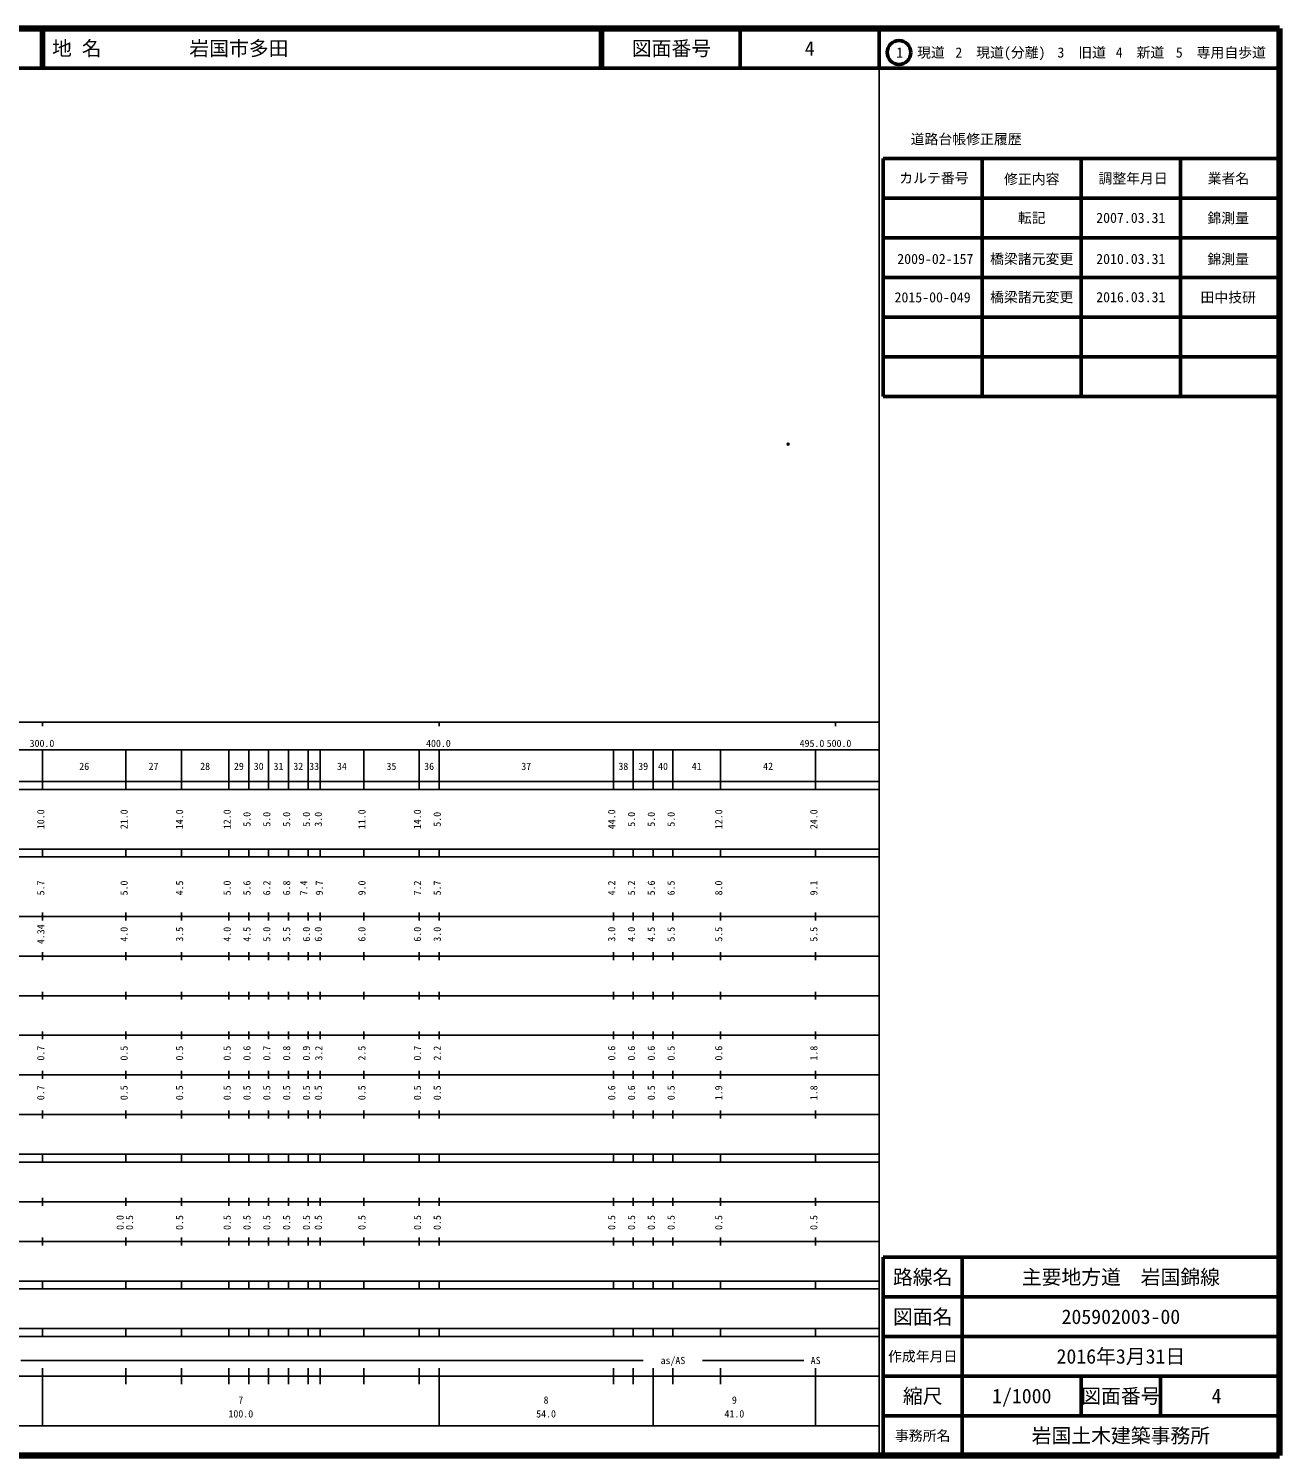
# Model space of a CAD drawing. Units: millimetres on the paper. Extents: x 40 to 680, y 20 to 380.
# Drawn here: x 364.5 to 680, y 20 to 380 of the extents above; entities that cross this region are included whole.
import ezdxf
from ezdxf.enums import TextEntityAlignment as Align

# ---------------------------------------------------------------- set-up
doc = ezdxf.new("R2010")
doc.units = ezdxf.units.MM
doc.header["$PDMODE"] = 32
doc.header["$PDSIZE"] = 0.5
doc.layers.add('M-OTRS', color=6, linetype='Continuous')
doc.layers.add('M-TTL-TXT', color=7, linetype='Continuous')
for name, color, linetype, lineweight in [('M-TTL', 2, 'Continuous', 140), ('M-TTL-BAND', 7, 'Continuous', 25), ('M-TTL-FRAM', 2, 'Continuous', 50), ('M-TTL-LINE', 7, 'Continuous', 50)]:
    doc.layers.add(name, color=color, linetype=linetype, lineweight=lineweight)
doc.styles.add('ＭＳ ゴシック', font='')
doc.styles.get('ＭＳ ゴシック').set_extended_font_data('MS Gothic')

msp = doc.modelspace()

# ---------------------------------------------------------------- linework, layer by layer
at = {"layer": 'M-OTRS'}
msp.add_point((556.043, 275.119), dxfattribs=at)
at = {"layer": 'M-TTL'}
for p, q in [((680, 380), (40, 380)), ((680, 20), (680, 380)), ((40, 20), (680, 20))]:
    msp.add_line(p, q, dxfattribs=at)
at = {"layer": 'M-TTL-BAND'}
for p, q in [((579, 20), (579, 370)), ((40, 205), (579, 205)), ((368, 205), (368, 204)), ((468, 205), (468, 204)), ((568, 205), (568, 204)), ((68, 198), (579, 198)), ((368, 188), (368, 198)), ((389, 188), (389, 198)), ((403, 188), (403, 198)), ((415, 188), (415, 198)), ((420, 188), (420, 198)), ((425, 188), (425, 198)), ((430, 188), (430, 198)), ((435, 188), (435, 198)), ((438, 188), (438, 198)), ((449, 188), (449, 198)), ((463, 188), (463, 198)), ((468, 188), (468, 198)), ((512, 188), (512, 198)), ((517, 188), (517, 198)), ((522, 188), (522, 198)), ((527, 188), (527, 198)), ((539, 188), (539, 198)), ((563, 188), (563, 198)), ((40, 190), (579, 190)), ((40, 188), (579, 188)), ((40, 173), (579, 173)), ((368, 171), (368, 173)), ((389, 171), (389, 173)), ((403, 171), (403, 173)), ((415, 171), (415, 173)), ((420, 171), (420, 173)), ((425, 171), (425, 173)), ((430, 171), (430, 173)), ((435, 171), (435, 173)), ((438, 171), (438, 173)), ((449, 171), (449, 173)), ((463, 171), (463, 173)), ((468, 171), (468, 173)), ((512, 171), (512, 173)), ((517, 171), (517, 173)), ((522, 171), (522, 173)), ((527, 171), (527, 173)), ((539, 171), (539, 173)), ((563, 171), (563, 173)), ((40, 171), (579, 171)), ((40, 156), (579, 156)), ((368, 155), (368, 157)), ((389, 155), (389, 157)), ((403, 155), (403, 157)), ((415, 155), (415, 157)), ((420, 155), (420, 157)), ((425, 155), (425, 157)), ((430, 155), (430, 157)), ((435, 155), (435, 157)), ((438, 155), (438, 157)), ((449, 155), (449, 157)), ((463, 155), (463, 157)), ((468, 155), (468, 157)), ((512, 155), (512, 157)), ((517, 155), (517, 157)), ((522, 155), (522, 157)), ((527, 155), (527, 157)), ((539, 155), (539, 157)), ((563, 155), (563, 157)), ((46, 146), (579, 146)), ((368, 145), (368, 147)), ((389, 145), (389, 147)), ((403, 145), (403, 147)), ((415, 145), (415, 147)), ((420, 145), (420, 147)), ((425, 145), (425, 147)), ((430, 145), (430, 147)), ((435, 145), (435, 147)), ((438, 145), (438, 147)), ((449, 145), (449, 147)), ((463, 145), (463, 147)), ((468, 145), (468, 147)), ((512, 145), (512, 147)), ((517, 145), (517, 147)), ((522, 145), (522, 147)), ((527, 145), (527, 147)), ((539, 145), (539, 147)), ((563, 145), (563, 147)), ((368, 135), (368, 137)), ((389, 135), (389, 137)), ((403, 135), (403, 137)), ((415, 135), (415, 137)), ((420, 135), (420, 137)), ((425, 135), (425, 137)), ((430, 135), (430, 137)), ((435, 135), (435, 137)), ((438, 135), (438, 137)), ((449, 135), (449, 137)), ((463, 135), (463, 137)), ((468, 135), (468, 137)), ((512, 135), (512, 137)), ((517, 135), (517, 137)), ((522, 135), (522, 137)), ((527, 135), (527, 137)), ((539, 135), (539, 137)), ((563, 135), (563, 137)), ((52, 136), (579, 136)), ((46, 126), (579, 126)), ((368, 125), (368, 127)), ((389, 125), (389, 127)), ((403, 125), (403, 127)), ((415, 125), (415, 127)), ((420, 125), (420, 127)), ((425, 125), (425, 127)), ((430, 125), (430, 127)), ((435, 125), (435, 127)), ((438, 125), (438, 127)), ((449, 125), (449, 127)), ((463, 125), (463, 127)), ((468, 125), (468, 127)), ((512, 125), (512, 127)), ((517, 125), (517, 127)), ((522, 125), (522, 127)), ((527, 125), (527, 127)), ((539, 125), (539, 127)), ((563, 125), (563, 127)), ((52, 116), (579, 116)), ((368, 115), (368, 117)), ((389, 115), (389, 117)), ((403, 115), (403, 117)), ((415, 115), (415, 117)), ((420, 115), (420, 117)), ((425, 115), (425, 117)), ((430, 115), (430, 117)), ((435, 115), (435, 117)), ((438, 115), (438, 117)), ((449, 115), (449, 117)), ((463, 115), (463, 117)), ((468, 115), (468, 117)), ((512, 115), (512, 117)), ((517, 115), (517, 117)), ((522, 115), (522, 117)), ((527, 115), (527, 117)), ((539, 115), (539, 117)), ((563, 115), (563, 117)), ((46, 106), (579, 106)), ((368, 105), (368, 107)), ((389, 105), (389, 107)), ((403, 105), (403, 107)), ((415, 105), (415, 107)), ((420, 105), (420, 107)), ((425, 105), (425, 107)), ((430, 105), (430, 107)), ((435, 105), (435, 107)), ((438, 105), (438, 107)), ((449, 105), (449, 107)), ((463, 105), (463, 107)), ((468, 105), (468, 107)), ((512, 105), (512, 107)), ((517, 105), (517, 107)), ((522, 105), (522, 107)), ((527, 105), (527, 107)), ((539, 105), (539, 107)), ((563, 105), (563, 107)), ((40, 96), (579, 96)), ((40, 94), (579, 94)), ((368, 94), (368, 96)), ((389, 94), (389, 96)), ((403, 94), (403, 96)), ((415, 94), (415, 96)), ((420, 94), (420, 96)), ((425, 94), (425, 96)), ((430, 94), (430, 96)), ((435, 94), (435, 96)), ((438, 94), (438, 96)), ((449, 94), (449, 96)), ((463, 94), (463, 96)), ((468, 94), (468, 96)), ((512, 94), (512, 96)), ((517, 94), (517, 96)), ((522, 94), (522, 96)), ((527, 94), (527, 96)), ((539, 94), (539, 96)), ((563, 94), (563, 96)), ((49, 84), (579, 84)), ((368, 83), (368, 85)), ((389, 83), (389, 85)), ((403, 83), (403, 85)), ((415, 83), (415, 85)), ((420, 83), (420, 85)), ((425, 83), (425, 85)), ((430, 83), (430, 85)), ((435, 83), (435, 85)), ((438, 83), (438, 85)), ((449, 83), (449, 85)), ((463, 83), (463, 85)), ((468, 83), (468, 85)), ((512, 83), (512, 85)), ((517, 83), (517, 85)), ((522, 83), (522, 85)), ((527, 83), (527, 85)), ((539, 83), (539, 85)), ((563, 83), (563, 85)), ((40, 74), (579, 74)), ((368, 73), (368, 75)), ((389, 73), (389, 75)), ((403, 73), (403, 75)), ((415, 73), (415, 75)), ((420, 73), (420, 75)), ((425, 73), (425, 75)), ((430, 73), (430, 75)), ((435, 73), (435, 75)), ((438, 73), (438, 75)), ((449, 73), (449, 75)), ((463, 73), (463, 75)), ((468, 73), (468, 75)), ((512, 73), (512, 75)), ((517, 73), (517, 75)), ((522, 73), (522, 75)), ((527, 73), (527, 75)), ((539, 73), (539, 75)), ((563, 73), (563, 75)), ((40, 64), (579, 64)), ((40, 62), (579, 62)), ((368, 62), (368, 64)), ((389, 62), (389, 64)), ((403, 62), (403, 64)), ((415, 62), (415, 64)), ((420, 62), (420, 64)), ((425, 62), (425, 64)), ((430, 62), (430, 64)), ((435, 62), (435, 64)), ((438, 62), (438, 64)), ((449, 62), (449, 64)), ((463, 62), (463, 64)), ((468, 62), (468, 64)), ((512, 62), (512, 64)), ((517, 62), (517, 64)), ((522, 62), (522, 64)), ((527, 62), (527, 64)), ((539, 62), (539, 64)), ((563, 62), (563, 64)), ((40, 52), (579, 52)), ((368, 50), (368, 52)), ((389, 50), (389, 52)), ((403, 50), (403, 52)), ((415, 50), (415, 52)), ((420, 50), (420, 52)), ((425, 50), (425, 52)), ((430, 50), (430, 52)), ((435, 50), (435, 52)), ((438, 50), (438, 52)), ((449, 50), (449, 52)), ((463, 50), (463, 52)), ((468, 50), (468, 52)), ((512, 50), (512, 52)), ((517, 50), (517, 52)), ((522, 50), (522, 52)), ((527, 50), (527, 52)), ((539, 50), (539, 52)), ((563, 50), (563, 52)), ((40, 50), (579, 50)), ((362.5, 44), (519.5, 44)), ((534.5, 44), (560, 44)), ((40, 40), (579, 40)), ((368, 27.5), (368, 42)), ((389, 38), (389, 42)), ((403, 38), (403, 42)), ((415, 38), (415, 42)), ((420, 38), (420, 42)), ((425, 38), (425, 42)), ((430, 38), (430, 42)), ((435, 38), (435, 42)), ((438, 38), (438, 42)), ((449, 38), (449, 42)), ((463, 38), (463, 42)), ((468, 27.5), (468, 42)), ((512, 38), (512, 42)), ((517, 38), (517, 42)), ((522, 27.5), (522, 42)), ((527, 38), (527, 42)), ((539, 38), (539, 42)), ((563, 27.5), (563, 42)), ((68, 27.5), (579, 27.5))]:
    msp.add_line(p, q, dxfattribs=at)
at = {"layer": 'M-TTL-FRAM'}
for p, q in [((580, 347.197), (580, 287.197)), ((580, 347.197), (680, 347.197)), ((580, 287.197), (680, 287.197)), ((680, 70), (580, 70)), ((580, 70), (580, 20))]:
    msp.add_line(p, q, dxfattribs=at)
at = {"layer": 'M-TTL-LINE'}
for p, q in [((367.75, 380), (367.75, 370)), ((368.25, 380), (368.25, 370)), ((508.747, 380), (508.747, 370)), ((509.247, 380), (509.247, 370)), ((543.997, 380), (543.997, 370)), ((579, 380), (579, 370)), ((40, 370), (680, 370)), ((605, 347.197), (605, 287.197)), ((630, 347.197), (630, 287.197)), ((655, 347.197), (655, 287.197)), ((580, 337.197), (680, 337.197)), ((580, 327.197), (680, 327.197)), ((580, 317.197), (680, 317.197)), ((580, 307.197), (680, 307.197)), ((580, 297.197), (680, 297.197)), ((600, 70), (600, 20)), ((680, 60), (580, 60)), ((680, 50), (580, 50)), ((680, 40), (580, 40)), ((630, 40), (630, 30)), ((650, 40), (650, 30)), ((680, 30), (580, 30))]:
    msp.add_line(p, q, dxfattribs=at)
msp.add_circle((584.031, 373.958), 3, dxfattribs=at)

# ---------------------------------------------------------------- texts
at = {"layer": 'M-TTL-BAND', "style": 'ＭＳ ゴシック'}
for s, p in [('300.0', (367.844, 198.195)), ('400.0', (467.844, 198.195)), ('495.0', (562.079, 198.195)), ('500.0', (568.897, 198.195)), ('26', (378.5, 192.405)), ('27', (396, 192.405)), ('28', (409, 192.405)), ('29', (417.5, 192.405)), ('30', (422.5, 192.405)), ('31', (427.5, 192.405)), ('32', (432.5, 192.405)), ('33', (436.5, 192.405)), ('34', (443.5, 192.405)), ('35', (456, 192.405)), ('36', (465.5, 192.405)), ('37', (490, 192.405)), ('38', (514.5, 192.405)), ('39', (519.5, 192.405)), ('40', (524.5, 192.405)), ('41', (533, 192.405)), ('42', (551, 192.405)), ('as/AS', (527, 42.5)), ('AS', (563, 42.5)), ('7', (418, 32.523)), ('8', (495, 32.523)), ('9', (542.5, 32.523)), ('100.0', (418, 29.033)), ('54.0', (495, 29.033)), ('41.0', (542.5, 29.033))]:
    msp.add_text(s, height=1.833, dxfattribs=at).set_placement(p, align=Align.BOTTOM_CENTER)
for s, p in [('10.0', (369, 180.5)), ('21.0', (390, 180.5)), ('14.0', (404, 180.5)), ('12.0', (416, 180.5)), ('5.0', (421, 180.5)), ('5.0', (426, 180.5)), ('5.0', (431, 180.5)), ('5.0', (436, 180.5)), ('3.0', (439, 180.5)), ('11.0', (450, 180.5)), ('14.0', (464, 180.5)), ('5.0', (469, 180.5)), ('44.0', (513, 180.5)), ('5.0', (518, 180.5)), ('5.0', (523, 180.5)), ('5.0', (528, 180.5)), ('12.0', (540, 180.5)), ('24.0', (564, 180.5)), ('5.7', (369, 163.174)), ('5.0', (390, 163.174)), ('4.5', (404, 163.174)), ('5.0', (416, 163.174)), ('5.6', (421, 163.174)), ('6.2', (426, 163.174)), ('6.8', (431, 163.174)), ('7.4', (435.342, 163.174)), ('9.7', (439.25, 163.174)), ('9.0', (450, 163.174)), ('7.2', (464, 163.174)), ('5.7', (469, 163.174)), ('4.2', (513, 163.174)), ('5.2', (518, 163.174)), ('5.6', (523, 163.174)), ('6.5', (528, 163.174)), ('8.0', (540, 163.174)), ('9.1', (564, 163.174)), ('4.34', (369, 151.5)), ('4.0', (390, 151.5)), ('3.5', (404, 151.5)), ('4.0', (416, 151.5)), ('4.5', (421, 151.5)), ('5.0', (426, 151.5)), ('5.5', (431, 151.5)), ('6.0', (436, 151.5)), ('6.0', (439, 151.5)), ('6.0', (450, 151.5)), ('6.0', (464, 151.5)), ('3.0', (469, 151.5)), ('3.0', (513, 151.5)), ('4.0', (518, 151.5)), ('4.5', (523, 151.5)), ('5.5', (528, 151.5)), ('5.5', (540, 151.5)), ('5.5', (564, 151.5)), ('0.7', (369, 121.5)), ('0.5', (390, 121.5)), ('0.5', (404, 121.5)), ('0.5', (416, 121.5)), ('0.6', (421, 121.5)), ('0.7', (426, 121.5)), ('0.8', (431, 121.5)), ('0.9', (435.991, 121.5)), ('3.2', (439.121, 121.5)), ('2.5', (450, 121.5)), ('0.7', (464, 121.5)), ('2.2', (469, 121.5)), ('0.6', (513, 121.5)), ('0.6', (518, 121.5)), ('0.6', (523, 121.5)), ('0.5', (528, 121.5)), ('0.6', (540, 121.5)), ('1.8', (564, 121.5)), ('0.7', (369, 111.5)), ('0.5', (390, 111.5)), ('0.5', (404, 111.5)), ('0.5', (416, 111.5)), ('0.5', (421, 111.5)), ('0.5', (426, 111.5)), ('0.5', (431, 111.5)), ('0.5', (436, 111.5)), ('0.5', (439, 111.5)), ('0.5', (450, 111.5)), ('0.5', (464, 111.5)), ('0.5', (469, 111.5)), ('0.6', (513, 111.5)), ('0.6', (518, 111.5)), ('0.5', (523, 111.5)), ('0.5', (528, 111.5)), ('1.9', (540, 111.5)), ('1.8', (564, 111.5)), ('0.0', (389, 78.764)), ('0.5', (391.37, 78.764)), ('0.5', (404, 78.764)), ('0.5', (416, 78.764)), ('0.5', (421, 78.764)), ('0.5', (426, 78.764)), ('0.5', (431, 78.764)), ('0.5', (436, 78.764)), ('0.5', (439, 78.764)), ('0.5', (450, 78.764)), ('0.5', (464, 78.764)), ('0.5', (469, 78.764)), ('0.5', (513, 78.764)), ('0.5', (518, 78.764)), ('0.5', (523, 78.764)), ('0.5', (528, 78.764)), ('0.5', (540, 78.764)), ('0.5', (564, 78.764))]:
    msp.add_text(s, height=1.833, rotation=90, dxfattribs=at).set_placement(p, align=Align.BOTTOM_CENTER)
at = {"layer": 'M-TTL-TXT', "style": 'ＭＳ ゴシック'}
for s, p in [('地 名', (370.38, 375)), ('岩国市多田', (405.024, 375))]:
    msp.add_text(s, height=3.666, dxfattribs=at).set_placement(p, align=Align.MIDDLE_LEFT)
for s, height, p in [('図面番号', 3.666, (526.622, 375)), ('4', 3.666, (561.497, 375)), ('1\u3000現道', 2.566, (589.448, 373.958)), ('2\u3000現道(分離)', 2.566, (609.619, 373.958)), ('3\u3000旧道', 2.566, (630.121, 373.958)), ('4\u3000新道', 2.566, (644.824, 373.958)), ('5\u3000専用自歩道', 2.566, (665.228, 373.958)), ('道路台帳修正履歴', 2.566, (600.968, 352.113)), ('カルテ番号', 2.566, (592.839, 342.277)), ('修正内容', 2.566, (617.509, 342.023)), ('調整年月日', 2.566, (643.089, 342.197)), ('業者名', 2.566, (667.134, 342.197)), ('転記', 2.566, (617.5, 332.245)), ('2007.03.31', 2.566, (642.5, 332.245)), ('錦測量', 2.566, (667.077, 332.189)), ('2009-02-157', 2.566, (593.19, 321.876)), ('橋梁諸元変更', 2.566, (617.5, 321.876)), ('2010.03.31', 2.566, (642.5, 321.876)), ('錦測量', 2.566, (667.077, 321.819)), ('2015-00-049', 2.566, (592.5, 312.189)), ('橋梁諸元変更', 2.566, (617.5, 312.245)), ('2016.03.31', 2.566, (642.5, 312.245)), ('田中技研', 2.566, (667.077, 312.189)), ('路線名', 3.666, (590, 65)), ('路線名', 3.666, (590, 65)), ('主要地方道\u3000岩国錦線', 3.666, (640, 65)), ('図面名', 3.666, (590, 55)), ('図面名', 3.666, (590, 55)), ('205902003-00', 3.666, (640, 55)), ('2016年3月31日', 3.666, (640, 45)), ('作成年月日', 2.566, (590, 45)), ('作成年月日', 2.566, (590, 45)), ('縮尺', 3.666, (590, 35)), ('縮尺', 3.666, (590, 35)), ('1/1000', 3.666, (615, 35)), ('図面番号', 3.666, (640, 35)), ('図面番号', 3.666, (640, 35)), ('4', 3.666, (664.125, 35)), ('事務所名', 2.566, (590, 25)), ('事務所名', 2.566, (590, 25)), ('岩国土木建築事務所', 3.666, (640, 25))]:
    msp.add_text(s, height=height, dxfattribs=at).set_placement(p, align=Align.MIDDLE_CENTER)

doc.saveas('drawing.dxf')
